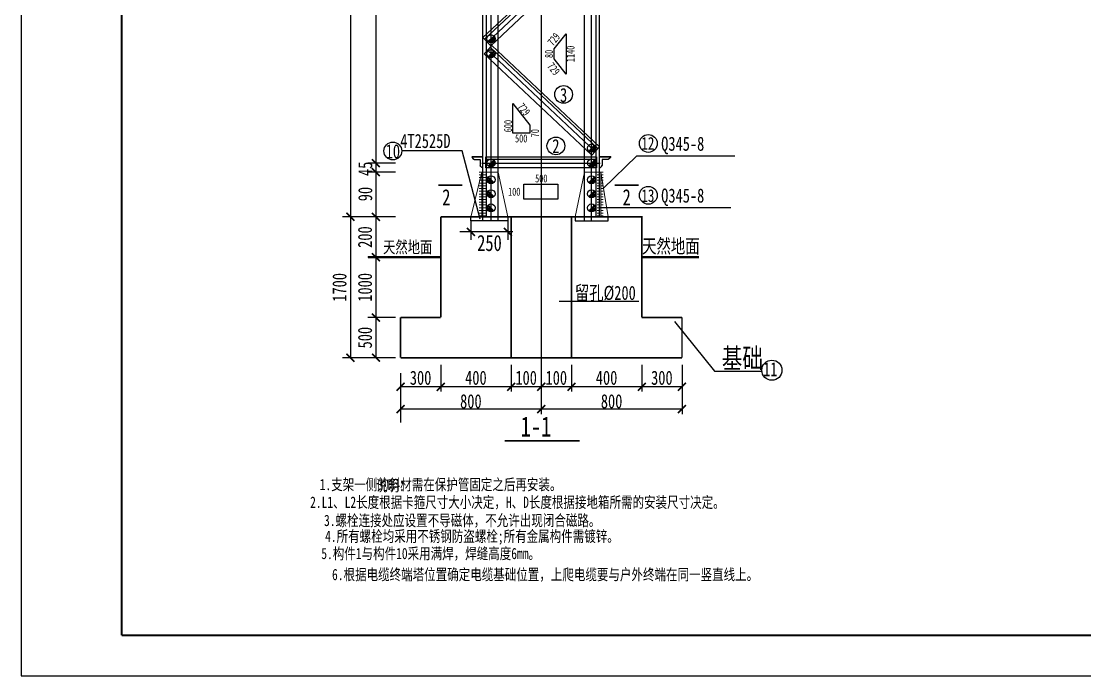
# Model space of a CAD drawing. Header units: inches. Extents: x -113 to 2477, y -497 to 443.
# Drawn here: x 1876.5 to 2141, y 23 to 185.6 of the extents above; entities that cross this region are included whole.
import ezdxf
from ezdxf.enums import TextEntityAlignment as Align

# ---------------------------------------------------------------- set-up
doc = ezdxf.new("R2010")
doc.units = ezdxf.units.IN
doc.header["$MEASUREMENT"] = 0
doc.styles.add('宋体', font='', dxfattribs={"width": 0.75})
doc.styles.get('宋体').set_extended_font_data('SimSun')

msp = doc.modelspace()

# ---------------------------------------------------------------- linework, layer by layer
at = {"color": 0}
for p, q in [((1876.517, 442.978), (1876.517, 22.978)), ((1958.382, 413.535), (1958.382, 137.035)), ((1991.34, 136.009), (1991.34, 413.509)), ((1992.19, 137.009), (1992.19, 413.509)), ((1993.34, 136.009), (1993.34, 413.509)), ((1995.09, 136.009), (1995.09, 413.509)), ((2005.84, 412.859), (2005.84, 134.615)), ((2016.59, 136.009), (2016.59, 413.509)), ((2018.34, 136.009), (2018.34, 413.509)), ((2019.49, 137.009), (2019.49, 413.509)), ((2020.34, 137.009), (2020.34, 413.509)), ((1964.696, 317.251), (1964.696, 147.035)), ((1991.34, 181.594), (2018.156, 206.781)), ((1991.751, 181.156), (2018.567, 206.344)), ((1992.435, 180.427), (2019.98, 206.299)), ((2020.073, 204.74), (1993.257, 179.553)), ((2009.018, 178.773), (2011.992, 182.523)), ((2011.992, 182.523), (2011.992, 172.523)), ((1993.257, 179.553), (1991.34, 181.594)), ((1992.537, 180.68), (1994.143, 181.874)), ((1993.525, 179.61), (1991.607, 177.569)), ((1991.607, 177.569), (2018.419, 152.367)), ((2019.242, 153.24), (1992.429, 178.444)), ((1992.662, 176.852), (1994.018, 178.323)), ((2019.926, 153.97), (1993.114, 179.172)), ((2020.337, 154.407), (1993.525, 179.61)), ((2009.018, 176.273), (2009.018, 178.773)), ((2011.992, 172.523), (2009.018, 176.273)), ((1998.733, 157.847), (1998.733, 165.167)), ((1998.733, 165.167), (2002.965, 159.832)), ((2002.965, 159.832), (2002.965, 157.847)), ((2002.965, 157.847), (1998.733, 157.847)), ((2017.694, 153.325), (2018.986, 154.851)), ((2019.242, 153.24), (2020.337, 154.407)), ((1986.154, 153.391), (1971.145, 153.391)), ((1990.622, 136.469), (1986.154, 153.391)), ((1991.34, 151.972), (1988.54, 151.972)), ((1988.54, 151.972), (1988.619, 151.771)), ((1988.566, 151.972), (1991.34, 151.972)), ((1988.619, 151.771), (1988.843, 151.524)), ((1988.843, 151.524), (1989.206, 151.308)), ((1989.206, 151.308), (1990.661, 151.308)), ((1990.661, 151.308), (1990.661, 149.822)), ((1992.09, 151.972), (2019.59, 151.972)), ((1992.09, 149.172), (1992.09, 151.972)), ((1992.09, 151.372), (2019.59, 151.372)), ((1992.633, 149.665), (1994.047, 151.079)), ((1992.633, 149.665), (1994.047, 151.079)), ((2017.633, 149.665), (2019.047, 151.079)), ((2017.633, 149.665), (2019.047, 151.079)), ((2019.242, 153.24), (2018.419, 152.367)), ((2019.59, 151.972), (2019.59, 149.172)), ((2020.34, 151.972), (2023.14, 151.972)), ((2023.114, 151.972), (2020.34, 151.972)), ((2022.474, 151.308), (2021.02, 151.308)), ((2021.02, 151.308), (2021.02, 149.822)), ((2022.838, 151.524), (2022.474, 151.308)), ((2023.061, 151.771), (2022.838, 151.524)), ((2023.14, 151.972), (2023.061, 151.771)), ((1969.618, 150.372), (1962.696, 150.372)), ((1969.618, 148.152), (1962.696, 148.152)), ((1990.835, 149.511), (1990.661, 149.822)), ((1991.077, 149.282), (1990.835, 149.511)), ((1991.06, 150.372), (2020.473, 150.372)), ((1991.34, 149.172), (1991.077, 149.282)), ((2019.59, 149.172), (1992.09, 149.172)), ((2020.34, 149.172), (2020.603, 149.282)), ((2020.603, 149.282), (2020.845, 149.511)), ((2020.845, 149.511), (2021.02, 149.822)), ((1964.696, 147.035), (1964.696, 137.035)), ((1994.047, 145.544), (1992.633, 146.958)), ((1994.047, 145.544), (1992.633, 146.958)), ((2017.633, 145.544), (2019.047, 146.958)), ((2017.633, 145.544), (2019.047, 146.958)), ((1994.047, 142.044), (1992.633, 143.458)), ((1994.047, 142.044), (1992.633, 143.458)), ((2017.633, 142.044), (2019.047, 143.458)), ((2017.633, 142.044), (2019.047, 143.458)), ((1994.047, 138.544), (1992.633, 139.958)), ((1994.047, 138.544), (1992.633, 139.958)), ((2017.633, 138.544), (2019.047, 139.958)), ((2017.633, 138.544), (2019.047, 139.958)), ((1968.382, 137.009), (1956.382, 137.009)), ((1958.382, 137.009), (1958.382, 102.009)), ((1969.618, 137.009), (1962.722, 137.009)), ((1964.722, 137.009), (1964.722, 127.009)), ((1986.09, 137.009), (1998.59, 137.009)), ((1995.19, 137.009), (1991.44, 137.009)), ((1995.19, 137.009), (1991.44, 137.009)), ((2005.84, 137.035), (2005.84, 89.933)), ((2016.49, 137.009), (2020.24, 137.009)), ((1997.555, 133.281), (1985.555, 133.281)), ((1998.791, 133.281), (1991.896, 133.281)), ((1974.722, 127.009), (1962.722, 127.009)), ((1964.722, 127.009), (1964.722, 112.009)), ((2010.281, 116.06), (2030.097, 116.06)), ((1969.618, 112.009), (1962.722, 112.009)), ((1964.722, 112.009), (1964.722, 102.009)), ((2038.933, 110.993), (2048.931, 98.702)), ((1969.618, 102.009), (1956.382, 102.009)), ((1968.382, 102.009), (1956.382, 102.009)), ((1970.84, 98.207), (1970.84, 85.913)), ((1980.84, 100.236), (1980.84, 93.633)), ((1980.84, 100.236), (1980.84, 93.633)), ((1998.34, 100.236), (1998.34, 93.633)), ((2013.34, 100.236), (2013.34, 93.633)), ((2030.84, 100.236), (2030.84, 93.633)), ((2040.84, 100.236), (2040.84, 92.788)), ((2048.931, 98.702), (2060.709, 98.702)), ((2005.84, 96.494), (2005.84, 87.942)), ((2040.84, 96.494), (2040.84, 87.942)), ((1980.84, 94.788), (1970.84, 94.788)), ((1998.34, 94.788), (1980.84, 94.788)), ((2005.84, 94.788), (1998.34, 94.788)), ((2013.34, 94.788), (2005.84, 94.788)), ((2005.84, 92.833), (2005.84, 87.942)), ((2030.84, 94.788), (2013.34, 94.788)), ((2040.84, 94.788), (2030.84, 94.788)), ((2005.84, 89.241), (1970.84, 89.241)), ((2040.84, 89.241), (2005.84, 89.241)), ((1876.517, 22.978), (2470.517, 22.978))]:
    msp.add_line(p, q, dxfattribs=at)
at = {"color": 0, "lineweight": 18}
for p, q in [((1990.427, 148.152), (1991.036, 148.152)), ((1991.34, 148.152), (1991.949, 148.152)), ((2020.34, 148.152), (2019.731, 148.152)), ((2021.253, 148.152), (2020.644, 148.152)), ((1990.427, 147.47), (1991.036, 147.47)), ((1990.427, 146.788), (1991.036, 146.788)), ((1990.427, 146.106), (1991.036, 146.106)), ((1991.34, 147.47), (1991.949, 147.47)), ((1991.34, 146.788), (1991.949, 146.788)), ((1991.34, 146.106), (1991.949, 146.106)), ((2020.34, 147.47), (2019.731, 147.47)), ((2020.34, 146.788), (2019.731, 146.788)), ((2020.34, 146.106), (2019.731, 146.106)), ((2021.253, 147.47), (2020.644, 147.47)), ((2021.253, 146.788), (2020.644, 146.788)), ((2021.253, 146.106), (2020.644, 146.106)), ((1990.427, 145.424), (1991.036, 145.424)), ((1990.427, 144.742), (1991.036, 144.742)), ((1990.427, 144.06), (1991.036, 144.06)), ((1990.427, 143.378), (1991.036, 143.378)), ((1991.34, 145.424), (1991.949, 145.424)), ((1991.34, 144.742), (1991.949, 144.742)), ((1991.34, 144.06), (1991.949, 144.06)), ((1991.34, 143.378), (1991.949, 143.378)), ((2020.34, 145.424), (2019.731, 145.424)), ((2020.34, 144.742), (2019.731, 144.742)), ((2020.34, 144.06), (2019.731, 144.06)), ((2020.34, 143.378), (2019.731, 143.378)), ((2021.253, 145.424), (2020.644, 145.424)), ((2021.253, 144.742), (2020.644, 144.742)), ((2021.253, 144.06), (2020.644, 144.06)), ((2021.253, 143.378), (2020.644, 143.378)), ((1990.427, 142.696), (1991.036, 142.696)), ((1990.427, 142.014), (1991.036, 142.014)), ((1990.427, 141.333), (1991.036, 141.333)), ((1990.427, 140.651), (1991.036, 140.651)), ((1991.34, 142.696), (1991.949, 142.696)), ((1991.34, 142.014), (1991.949, 142.014)), ((1991.34, 141.333), (1991.949, 141.333)), ((1991.34, 140.651), (1991.949, 140.651)), ((2020.34, 142.696), (2019.731, 142.696)), ((2020.34, 142.014), (2019.731, 142.014)), ((2020.34, 141.333), (2019.731, 141.333)), ((2020.34, 140.651), (2019.731, 140.651)), ((2021.253, 142.696), (2020.644, 142.696)), ((2021.253, 142.014), (2020.644, 142.014)), ((2021.253, 141.333), (2020.644, 141.333)), ((2021.253, 140.651), (2020.644, 140.651)), ((1990.427, 139.969), (1991.036, 139.969)), ((1990.427, 139.287), (1991.036, 139.287)), ((1990.427, 138.605), (1991.036, 138.605)), ((1990.427, 137.923), (1991.036, 137.923)), ((1991.34, 139.969), (1991.949, 139.969)), ((1991.34, 139.287), (1991.949, 139.287)), ((1991.34, 138.605), (1991.949, 138.605)), ((1991.34, 137.923), (1991.949, 137.923)), ((2020.34, 139.969), (2019.731, 139.969)), ((2020.34, 139.287), (2019.731, 139.287)), ((2020.34, 138.605), (2019.731, 138.605)), ((2020.34, 137.923), (2019.731, 137.923)), ((2021.253, 139.969), (2020.644, 139.969)), ((2021.253, 139.287), (2020.644, 139.287)), ((2021.253, 138.605), (2020.644, 138.605)), ((2021.253, 137.923), (2020.644, 137.923)), ((1990.427, 137.241), (1991.036, 137.241)), ((1991.34, 137.241), (1991.949, 137.241)), ((2020.34, 137.241), (2019.731, 137.241)), ((2021.253, 137.241), (2020.644, 137.241))]:
    msp.add_line(p, q, dxfattribs=at)
at = {"color": 0, "const_width": 0.5, "flags": 128}
for points in [[(1901.517, 432.978), (1901.517, 32.978)], [(1901.517, 32.978), (2460.517, 32.978)]]:
    msp.add_lwpolyline(points, dxfattribs=at)
at = {"color": 0}
for points, const_width in [([(1965.686, 149.382), (1963.706, 151.362)], 0.4), ([(1965.686, 147.162), (1963.706, 149.142)], 0.4), ([(1980.226, 144.899), (1986.226, 144.899)], 0.4), ([(2024.087, 144.899), (2030.087, 144.899)], 0.4), ([(1959.372, 136.045), (1957.392, 138.025)], 0.4), ([(1959.372, 136.019), (1957.392, 137.999)], 0.4), ([(1965.686, 136.045), (1963.706, 138.025)], 0.4), ([(1965.712, 136.019), (1963.732, 137.999)], 0.4), ([(1980.84, 137.009), (2030.84, 137.009), (2030.84, 112.009)], 0.4), ([(1980.84, 112.009), (1980.84, 137.009)], 0.4), ([(1998.34, 137.035), (1998.34, 102.009)], 0.4), ([(2013.34, 137.035), (2013.34, 102.009)], 0.4), ([(1989.348, 132.318), (1987.368, 134.298)], 0.4), ([(1989.348, 132.291), (1987.368, 134.271)], 0.4), ([(1998.508, 132.291), (1996.529, 134.271)], 0.4), ([(1980.84, 127.009), (1962.722, 127.009)], 0.6), ([(1965.712, 126.019), (1963.732, 127.999)], 0.4), ([(2045.091, 127.009), (2030.84, 127.009)], 0.6), ([(1965.712, 111.019), (1963.732, 112.999)], 0.4), ([(1970.84, 102.009), (1970.84, 112.009)], 0.4), ([(1980.84, 112.009), (1970.84, 112.009)], 0.4), ([(2040.84, 112.009), (2030.84, 112.009)], 0.4), ([(2040.84, 112.009), (2040.84, 102.009)], 0.4), ([(1959.372, 101.019), (1957.392, 102.999)], 0.4), ([(1965.712, 101.019), (1963.732, 102.999)], 0.4), ([(2040.84, 102.009), (1970.84, 102.009)], 0.4), ([(1969.85, 93.798), (1971.83, 95.778)], 0.4), ([(1979.85, 93.798), (1981.83, 95.778)], 0.4), ([(1979.85, 93.798), (1981.83, 95.778)], 0.4), ([(1997.35, 93.798), (1999.33, 95.778)], 0.4), ([(2004.85, 93.798), (2006.83, 95.778)], 0.4), ([(2012.35, 93.798), (2014.33, 95.778)], 0.4), ([(2029.85, 93.798), (2031.83, 95.778)], 0.4), ([(2039.85, 93.798), (2041.83, 95.778)], 0.4), ([(1969.85, 88.251), (1971.83, 90.231)], 0.4), ([(2004.85, 88.251), (2006.83, 90.231)], 0.4), ([(2039.85, 88.251), (2041.83, 90.231)], 0.4), ([(1996.703, 81.328), (2015.372, 81.328)], 0.4)]:
    msp.add_lwpolyline(points, dxfattribs=dict(at, const_width=const_width))
for points in [[(2021.253, 144.06), (2029.584, 152.194), (2053.988, 152.207)], [(2020.498, 139.35), (2052.968, 139.35)], [(1988.358, 137.009), (1997.518, 137.009), (1997.518, 136.009), (1988.358, 136.009), (1988.358, 137.009)], [(1988.358, 136.009), (1988.358, 131.352)], [(1997.518, 136.009), (1997.518, 131.352)], [(2022.448, 137.009), (2014.232, 137.009), (2014.232, 136.009), (2022.448, 136.009), (2022.448, 137.009)], [(2014.232, 136.009), (2018.34, 136.009)], [(2018.34, 136.009), (2022.448, 136.009)]]:
    msp.add_lwpolyline(points, dxfattribs=at)
at = {"color": 0, "lineweight": 0}
for points in [[(1997.518, 137.009), (1995.09, 148.152), (1991.036, 148.152), (1988.358, 136.924)], [(1991.036, 148.152), (1991.036, 137.009)], [(1991.34, 148.152), (1991.34, 137.009)], [(2014.232, 137.009), (2016.59, 148.152), (2020.644, 148.152), (2022.448, 137.009)], [(2020.34, 148.152), (2020.34, 137.009)], [(2020.644, 148.152), (2020.644, 137.009)]]:
    msp.add_lwpolyline(points, dxfattribs=at)
at = {"color": 0}
msp.add_lwpolyline([(2001.538, 145.186), (2009.947, 145.186), (2009.947, 141.4), (2001.538, 141.4)], close=True, dxfattribs=at)
for centre, radius in [((1993.34, 181.277), 1), ((1993.34, 177.588), 1), ((2011.395, 167.45), 2.213), ((2009.475, 154.648), 2.213), ((2032.46, 155.271), 2.213), ((1968.932, 153.391), 2.213), ((2018.34, 154.088), 1), ((1993.34, 150.372), 1), ((1993.34, 150.372), 1), ((2018.34, 150.372), 1), ((2018.34, 150.372), 1), ((1993.34, 146.251), 1), ((1993.34, 146.251), 1), ((2018.34, 146.251), 1), ((2018.34, 146.251), 1), ((1993.34, 142.751), 1), ((1993.34, 142.751), 1), ((2018.34, 142.751), 1), ((2018.34, 142.751), 1), ((2032.46, 142.385), 2.213), ((1993.34, 139.251), 1), ((1993.34, 139.251), 1), ((2018.34, 139.251), 1), ((2018.34, 139.251), 1), ((2063.201, 98.905), 2.5)]:
    msp.add_circle(centre, radius, dxfattribs=at)
for centre, radius, start, end in [((1993.34, 181.277), 0.8, 216.62467, 36.62467), ((1993.34, 181.277), 0.6, 216.62476, 36.62476), ((1993.34, 181.277), 0.4, 216.62428, 36.62428), ((1993.34, 181.277), 0.2, 216.62418, 36.62418), ((1993.34, 177.588), 0.8, 227.34564, 47.34564), ((1993.34, 177.588), 0.6, 227.34573, 47.34573), ((1993.34, 177.588), 0.4, 227.34525, 47.34525), ((1993.34, 177.588), 0.2, 227.34515, 47.34515), ((2018.34, 154.088), 0.8, 229.7305, 49.7305), ((2018.34, 154.088), 0.6, 229.7306, 49.7306), ((2018.34, 154.088), 0.4, 229.73012, 49.73012), ((2018.34, 154.088), 0.2, 229.73002, 49.73002), ((1993.34, 150.372), 0.8, 225.00002, 45.00002), ((1993.34, 150.372), 0.8, 225.00002, 45.00002), ((1993.34, 150.372), 0.6, 224.99999, 44.99999), ((1993.34, 150.372), 0.6, 224.99999, 44.99999), ((2018.34, 150.372), 0.8, 225.00002, 45.00002), ((2018.34, 150.372), 0.8, 225.00002, 45.00002), ((2018.34, 150.372), 0.6, 224.99999, 44.99999), ((2018.34, 150.372), 0.6, 224.99999, 44.99999), ((1993.34, 150.372), 0.4, 225.00002, 45.00002), ((1993.34, 150.372), 0.4, 225.00002, 45.00002), ((1993.34, 150.372), 0.2, 224.9999, 44.9999), ((1993.34, 150.372), 0.2, 224.9999, 44.9999), ((2018.34, 150.372), 0.4, 225.00002, 45.00002), ((2018.34, 150.372), 0.4, 225.00002, 45.00002), ((2018.34, 150.372), 0.2, 224.9999, 44.9999), ((2018.34, 150.372), 0.2, 224.9999, 44.9999), ((1993.34, 146.251), 0.8, 134.99997, 314.99997), ((1993.34, 146.251), 0.8, 134.99997, 314.99997), ((1993.34, 146.251), 0.6, 135.00001, 315.00001), ((1993.34, 146.251), 0.6, 135.00001, 315.00001), ((1993.34, 146.251), 0.4, 134.99997, 314.99997), ((1993.34, 146.251), 0.4, 134.99997, 314.99997), ((1993.34, 146.251), 0.2, 135.0001, 315.0001), ((1993.34, 146.251), 0.2, 135.0001, 315.0001), ((2018.34, 146.251), 0.8, 225.00002, 45.00002), ((2018.34, 146.251), 0.8, 225.00002, 45.00002), ((2018.34, 146.251), 0.6, 224.99999, 44.99999), ((2018.34, 146.251), 0.6, 224.99999, 44.99999), ((2018.34, 146.251), 0.4, 225.00002, 45.00002), ((2018.34, 146.251), 0.4, 225.00002, 45.00002), ((2018.34, 146.251), 0.2, 224.9999, 44.9999), ((2018.34, 146.251), 0.2, 224.9999, 44.9999), ((1993.34, 142.751), 0.8, 134.99997, 314.99997), ((1993.34, 142.751), 0.8, 134.99997, 314.99997), ((1993.34, 142.751), 0.6, 135.00001, 315.00001), ((1993.34, 142.751), 0.6, 135.00001, 315.00001), ((1993.34, 142.751), 0.4, 134.99997, 314.99997), ((1993.34, 142.751), 0.4, 134.99997, 314.99997), ((1993.34, 142.751), 0.2, 135.0001, 315.0001), ((1993.34, 142.751), 0.2, 135.0001, 315.0001), ((2018.34, 142.751), 0.8, 225.00002, 45.00002), ((2018.34, 142.751), 0.8, 225.00002, 45.00002), ((2018.34, 142.751), 0.6, 224.99999, 44.99999), ((2018.34, 142.751), 0.6, 224.99999, 44.99999), ((2018.34, 142.751), 0.4, 225.00002, 45.00002), ((2018.34, 142.751), 0.4, 225.00002, 45.00002), ((2018.34, 142.751), 0.2, 224.9999, 44.9999), ((2018.34, 142.751), 0.2, 224.9999, 44.9999), ((1993.34, 139.251), 0.8, 134.99997, 314.99997), ((1993.34, 139.251), 0.8, 134.99997, 314.99997), ((1993.34, 139.251), 0.6, 135.00001, 315.00001), ((1993.34, 139.251), 0.6, 135.00001, 315.00001), ((1993.34, 139.251), 0.4, 134.99997, 314.99997), ((1993.34, 139.251), 0.4, 134.99997, 314.99997), ((1993.34, 139.251), 0.2, 135.0001, 315.0001), ((1993.34, 139.251), 0.2, 135.0001, 315.0001), ((2018.34, 139.251), 0.8, 225.00002, 45.00002), ((2018.34, 139.251), 0.8, 225.00002, 45.00002), ((2018.34, 139.251), 0.6, 224.99999, 44.99999), ((2018.34, 139.251), 0.6, 224.99999, 44.99999), ((2018.34, 139.251), 0.4, 225.00002, 45.00002), ((2018.34, 139.251), 0.4, 225.00002, 45.00002), ((2018.34, 139.251), 0.2, 224.9999, 44.9999), ((2018.34, 139.251), 0.2, 224.9999, 44.9999)]:
    msp.add_arc(centre, radius, start, end, dxfattribs=at)

# ---------------------------------------------------------------- texts
at = {"color": 0, "style": '宋体', "width": 0.75}
for s, height, rotation, p in [('729', 2, 51.58183, (2009.721, 180.533)), ('80', 2, 90, (2008.754, 177.523)), ('1140', 2, 90, (2014.108, 177.523)), ('729', 2, 308.41817, (2008.154, 173.196)), ('729', 2, 308.41818, (2000.748, 163.121)), ('600', 2, 90, (1998.576, 159.58)), ('70', 2, 90, (2005.271, 157.818)), ('45', 3.5, 90, (1963.798, 148.957)), ('90', 3.5, 90, (1963.798, 142.689)), ('200', 3.5, 90, (1963.732, 131.999)), ('1700', 3.5, 90, (1957.392, 119.499)), ('1000', 3.5, 90, (1963.732, 119.499)), ('500', 3.5, 90, (1963.732, 106.999))]:
    msp.add_text(s, height=height, rotation=rotation, dxfattribs=at).set_placement(p, align=Align.CENTER)
for s, height, p in [('3', 3.5, (2011.395, 165.546)), ('500', 2, (2000.849, 155.521)), ('2', 3.5, (2009.475, 152.865)), ('12', 3.15, (2032.353, 153.728)), ('10', 3.5, (1968.932, 151.567)), ('500', 2, (2005.84, 145.585)), ('2', 4, (1982.226, 139.899)), ('100', 2, (1999.118, 142.28)), ('2', 4, (2027.087, 139.899)), ('13', 3.15, (2032.362, 140.724)), ('250', 4, (1992.957, 128.534)), ('天然地面 ', 3, (1973.387, 128.014)), ('天然地面 ', 3.5, (2038.966, 128.014)), ('300', 3.5, (1975.83, 95.287)), ('400', 3.5, (1989.58, 95.287)), ('100', 3.5, (2002.08, 95.287)), ('100', 3.5, (2009.58, 95.287)), ('400', 3.5, (2022.08, 95.287)), ('300', 3.5, (2035.83, 95.287)), ('800', 3.5, (1988.33, 89.446)), ('800', 3.5, (2023.33, 89.446))]:
    msp.add_text(s, height=height, dxfattribs=at).set_placement(p, align=Align.CENTER)
for s, height, p in [('4T2525D', 3.5, (1970.769, 154.138)), ('Q345-8', 3.5, (2035.664, 153.449)), ('Q345-8', 3.5, (2035.664, 140.563)), ('留孔%%C200', 3.5, (2014.179, 116.38)), ('基础', 5, (2050.748, 99.402)), ('1-1', 5, (2000.7, 82.427)), ('说明：', 2.8, (1964.743, 68.827)), ('2.L1、L2长度根据卡箍尺寸大小决定，H、D长度根据接地箱所需的安装尺寸决定。', 2.8, (1948.361, 64.699))]:
    msp.add_text(s, height=height, dxfattribs=at).set_placement(p)
for s, height, p in [('11', 3.5, (2064.595, 97.413)), ('1.支架一侧的斜材需在保护管固定之后再安装。', 2.8, (2010.871, 69.101)), ('3.螺栓连接处应设置不导磁体，不允许出现闭合磁路。', 2.8, (2020.551, 60.181)), ('4.所有螺栓均采用不锈钢防盗螺栓;所有金属构件需镀锌。', 2.8, (2025.115, 56.25)), ('5.构件1与构件10采用满焊，焊缝高度6mm。 ', 2.8, (2006.954, 51.959)), ('6.根据电缆终端塔位置确定电缆基础位置，上爬电缆要与户外终端在同一竖直线上。', 2.8, (2059.778, 46.736))]:
    msp.add_text(s, height=height, dxfattribs=at).set_placement(p, align=Align.RIGHT)

doc.saveas('drawing.dxf')
